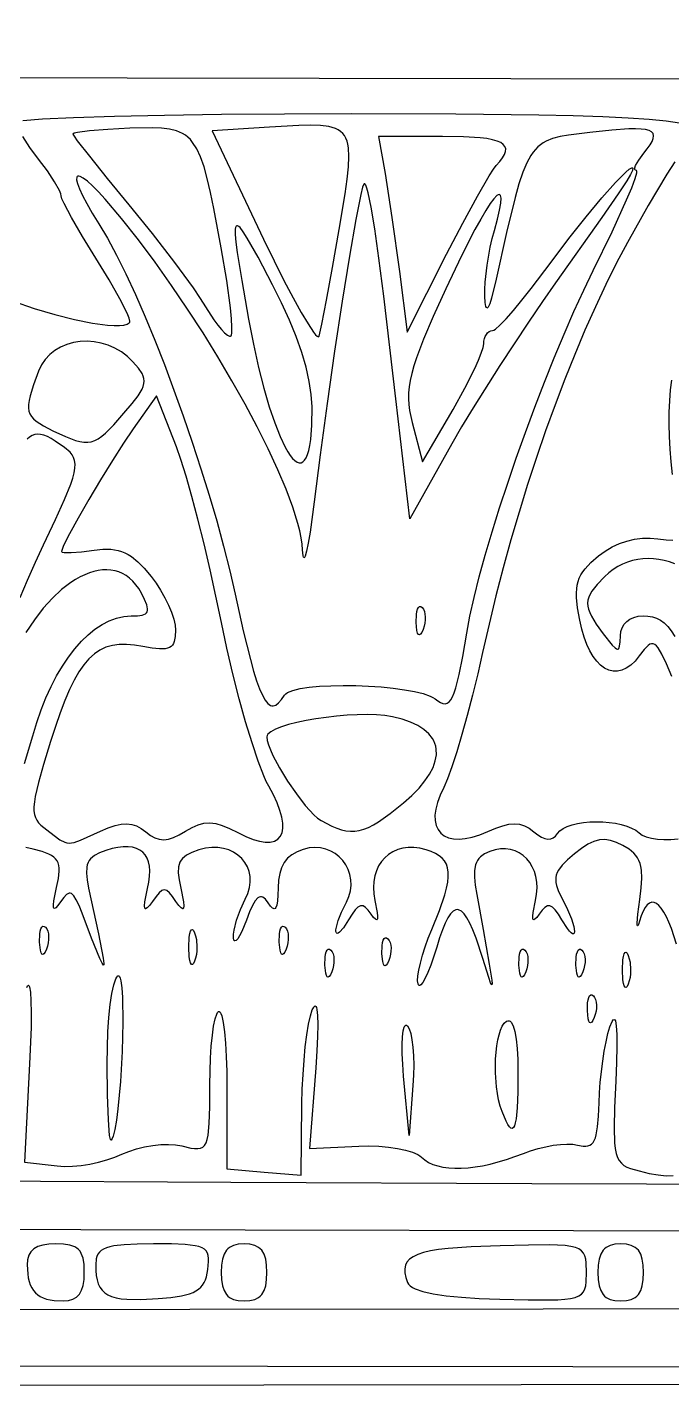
# Model space of a CAD drawing. Header units: millimetres. Extents: x -4.58 to 1.11, y 0.34 to 8.32.
# Drawn here: x -1.845 to -1.217, y 0.34 to 1.662 of the extents above; entities that cross this region are included whole.
import ezdxf

# ---------------------------------------------------------------- set-up
doc = ezdxf.new("R2010")
doc.units = ezdxf.units.MM

msp = doc.modelspace()

# ---------------------------------------------------------------- linework, layer by layer
at = {"flags": 128}
for points in [[(1.111113, 6.271716), (1.113889, 3.813083), (1.114462, 3.082177), (1.114608, 2.416727), (1.114346, 1.82654), (1.113694, 1.321422), (1.11267, 0.911181), (1.111291, 0.605624), (1.110474, 0.495167), (1.109576, 0.414559), (1.108597, 0.365025), (1.108079, 0.352294), (1.107542, 0.347792), (1.091209, 0.347217), (1.045364, 0.346648), (0.872858, 0.345534), (0.605467, 0.344467), (0.258636, 0.343461), (-0.611566, 0.3417), (-1.614191, 0.340378), (-2.625682, 0.339623)], [(1.054553, 1.664999), (1.055257, 1.658025), (1.055472, 1.650958), (1.055556, 1.607472), (-1.747222, 1.612069), (-2.402339, 1.612969)], [(-1.848679, 1.571118), (-1.829591, 1.57268), (-1.79938, 1.574095), (-1.759389, 1.57533), (-1.710957, 1.57635), (-1.655427, 1.57712), (-1.594137, 1.577608), (-1.528431, 1.577778), (-1.427291, 1.577496), (-1.34634, 1.576567), (-1.312959, 1.575821), (-1.284056, 1.574865), (-1.25944, 1.573684), (-1.238922, 1.572262), (-1.222311, 1.570584), (-1.209417, 1.568633)], [(-1.655528, 1.447153), (-1.662718, 1.485508), (-1.665959, 1.501119), (-1.669123, 1.514562), (-1.672329, 1.52599), (-1.675698, 1.535562), (-1.679349, 1.543432), (-1.683401, 1.549757), (-1.685615, 1.552389), (-1.687974, 1.554692), (-1.690492, 1.556688), (-1.693186, 1.558395), (-1.69607, 1.559832), (-1.699159, 1.56102), (-1.70601, 1.562723), (-1.71386, 1.563661), (-1.722829, 1.56399), (-1.744597, 1.563444), (-1.766102, 1.562277), (-1.783715, 1.560833), (-1.795621, 1.559296), (-1.798865, 1.558549), (-1.8, 1.557847), (-1.798886, 1.55585), (-1.795694, 1.551401), (-1.78397, 1.536274), (-1.766619, 1.514726), (-1.745431, 1.489014), (-1.722676, 1.4609), (-1.701061, 1.43283), (-1.683026, 1.408057), (-1.676115, 1.397923), (-1.671014, 1.389833), (-1.662901, 1.377197), (-1.659053, 1.371969), (-1.655483, 1.367622), (-1.652291, 1.364273), (-1.64958, 1.36204), (-1.647454, 1.36104), (-1.646642, 1.361038), (-1.646014, 1.361389), (-1.645565, 1.362332), (-1.645278, 1.364069), (-1.64517, 1.36975), (-1.645651, 1.378081), (-1.646682, 1.388708), (-1.650238, 1.415447), (-1.655528, 1.447153)], [(-1.593972, 1.011861), (-1.592826, 1.013157), (-1.591077, 1.014352), (-1.585922, 1.016444), (-1.578814, 1.018144), (-1.570056, 1.019461), (-1.559954, 1.020403), (-1.548813, 1.020976), (-1.536938, 1.021189), (-1.524634, 1.021049), (-1.512205, 1.020564), (-1.499957, 1.019741), (-1.488195, 1.018589), (-1.477224, 1.017115), (-1.467349, 1.015327), (-1.458874, 1.013232), (-1.452105, 1.010838), (-1.449456, 1.009531), (-1.447347, 1.008153), (-1.444558, 1.006133), (-1.442015, 1.004643), (-1.43969, 1.003743), (-1.437556, 1.00349), (-1.435583, 1.003942), (-1.433745, 1.005159), (-1.432012, 1.007199), (-1.430358, 1.01012), (-1.428753, 1.01398), (-1.42717, 1.018839), (-1.423957, 1.031784), (-1.420493, 1.049422), (-1.416556, 1.072222), (-1.413463, 1.08862), (-1.409361, 1.1069), (-1.404335, 1.126822), (-1.398468, 1.148143), (-1.391846, 1.17062), (-1.384553, 1.194013), (-1.376674, 1.218078), (-1.368293, 1.242575), (-1.359495, 1.267259), (-1.350365, 1.291891), (-1.340986, 1.316227), (-1.331444, 1.340025), (-1.321823, 1.363043), (-1.312208, 1.38504), (-1.302683, 1.405773), (-1.293333, 1.425), (-1.274924, 1.46275), (-1.260884, 1.493663), (-1.255931, 1.50556), (-1.252585, 1.514551), (-1.251019, 1.520238), (-1.250956, 1.521718), (-1.251403, 1.522222), (-1.252496, 1.522567), (-1.252961, 1.523557), (-1.252827, 1.525122), (-1.252125, 1.527193), (-1.249133, 1.532576), (-1.244222, 1.539153), (-1.240785, 1.543473), (-1.23807, 1.547319), (-1.236114, 1.550705), (-1.234956, 1.553645), (-1.234633, 1.556154), (-1.235181, 1.558246), (-1.236639, 1.559936), (-1.239043, 1.561238), (-1.242432, 1.562166), (-1.246841, 1.562735), (-1.252309, 1.56296), (-1.258873, 1.562854), (-1.275437, 1.561709), (-1.296833, 1.559417), (-1.317324, 1.556835), (-1.325677, 1.555346), (-1.332955, 1.55343), (-1.339301, 1.550867), (-1.342168, 1.549273), (-1.344855, 1.547434), (-1.34738, 1.545323), (-1.349759, 1.542912), (-1.352011, 1.540173), (-1.354153, 1.537078), (-1.358178, 1.529712), (-1.361976, 1.520592), (-1.365688, 1.509498), (-1.369454, 1.496208), (-1.377716, 1.462156), (-1.387889, 1.416667), (-1.392432, 1.398116), (-1.394218, 1.392497), (-1.395701, 1.389285), (-1.396334, 1.388575), (-1.396895, 1.388458), (-1.397388, 1.388932), (-1.397815, 1.389995), (-1.398474, 1.393873), (-1.398889, 1.400069), (-1.398901, 1.4064), (-1.398505, 1.413728), (-1.396637, 1.430326), (-1.39359, 1.447769), (-1.391719, 1.456151), (-1.389667, 1.463958), (-1.386695, 1.474899), (-1.384642, 1.483754), (-1.38348, 1.490556), (-1.383181, 1.495339), (-1.383719, 1.498134), (-1.384293, 1.498797), (-1.385065, 1.498976), (-1.386033, 1.498674), (-1.387193, 1.497896), (-1.390075, 1.494929), (-1.393683, 1.490106), (-1.39799, 1.483462), (-1.402968, 1.475029), (-1.40859, 1.464839), (-1.421658, 1.439324), (-1.436972, 1.407181), (-1.449186, 1.380311), (-1.458638, 1.358214), (-1.465548, 1.34002), (-1.468118, 1.332115), (-1.470134, 1.324858), (-1.471623, 1.318141), (-1.472613, 1.311855), (-1.473131, 1.305892), (-1.473205, 1.300141), (-1.472861, 1.294496), (-1.472127, 1.288846), (-1.469597, 1.277097), (-1.459708, 1.238944), (-1.429861, 1.289889), (-1.418264, 1.310693), (-1.408769, 1.329668), (-1.405116, 1.337815), (-1.402355, 1.344719), (-1.400609, 1.350118), (-1.4, 1.35375), (-1.399824, 1.356343), (-1.399321, 1.358762), (-1.398525, 1.360956), (-1.397472, 1.36287), (-1.396198, 1.364451), (-1.394738, 1.365646), (-1.393128, 1.366403), (-1.391403, 1.366667), (-1.390274, 1.367012), (-1.388683, 1.368025), (-1.384234, 1.37192), (-1.378288, 1.378076), (-1.37108, 1.386222), (-1.362845, 1.396084), (-1.353817, 1.407389), (-1.334319, 1.433236), (-1.317152, 1.456129), (-1.300366, 1.477331), (-1.284908, 1.495825), (-1.271726, 1.510597), (-1.261766, 1.520632), (-1.25829, 1.523557), (-1.255976, 1.524916), (-1.255291, 1.524969), (-1.25494, 1.524583), (-1.255303, 1.522432), (-1.257181, 1.518336), (-1.260694, 1.512167), (-1.269076, 1.499513), (-1.284934, 1.476615), (-1.329986, 1.413083), (-1.342857, 1.394821), (-1.356486, 1.374898), (-1.384361, 1.332642), (-1.410299, 1.291454), (-1.421506, 1.272866), (-1.430986, 1.256472), (-1.472083, 1.183333), (-1.485486, 1.3), (-1.497371, 1.40011), (-1.502119, 1.436971), (-1.50617, 1.465693), (-1.509597, 1.486768), (-1.512474, 1.500689), (-1.51373, 1.505121), (-1.514876, 1.50795), (-1.515921, 1.509236), (-1.516409, 1.50932), (-1.516875, 1.509042), (-1.518094, 1.505996), (-1.519829, 1.498993), (-1.524614, 1.47465), (-1.530751, 1.439078), (-1.537764, 1.395339), (-1.545175, 1.346497), (-1.552508, 1.295618), (-1.559284, 1.245764), (-1.565028, 1.2), (-1.568976, 1.170522), (-1.570787, 1.159743), (-1.572427, 1.151861), (-1.57385, 1.147068), (-1.574465, 1.145889), (-1.575008, 1.145555), (-1.575474, 1.146088), (-1.575856, 1.147514), (-1.576347, 1.153139), (-1.576799, 1.158727), (-1.577729, 1.164881), (-1.57912, 1.171574), (-1.580959, 1.178779), (-1.585917, 1.194609), (-1.592481, 1.212152), (-1.600532, 1.231186), (-1.609947, 1.251488), (-1.620607, 1.272839), (-1.632389, 1.295016), (-1.645173, 1.317797), (-1.658838, 1.340963), (-1.673263, 1.36429), (-1.688328, 1.387559), (-1.70391, 1.410546), (-1.719889, 1.433032), (-1.736145, 1.454794), (-1.752556, 1.475611), (-1.768427, 1.494317), (-1.775121, 1.50156), (-1.780952, 1.507404), (-1.785898, 1.511854), (-1.789932, 1.514917), (-1.79303, 1.516598), (-1.79422, 1.516922), (-1.795167, 1.516903), (-1.795867, 1.516541), (-1.796318, 1.515837), (-1.796459, 1.513407), (-1.795565, 1.509617), (-1.79361, 1.504474), (-1.790571, 1.497984), (-1.786422, 1.490152), (-1.781138, 1.480984), (-1.774694, 1.470486), (-1.766316, 1.456358), (-1.75755, 1.440025), (-1.748482, 1.421718), (-1.739198, 1.401671), (-1.729783, 1.380116), (-1.720322, 1.357286), (-1.710902, 1.333412), (-1.701608, 1.308727), (-1.692524, 1.283465), (-1.683738, 1.257856), (-1.675334, 1.232134), (-1.667398, 1.206531), (-1.660015, 1.18128), (-1.653271, 1.156612), (-1.647251, 1.132761), (-1.642042, 1.109958), (-1.63413, 1.074438), (-1.627238, 1.046533), (-1.624099, 1.035285), (-1.621127, 1.025758), (-1.61829, 1.017893), (-1.615559, 1.011628), (-1.612905, 1.006904), (-1.610297, 1.003659), (-1.607707, 1.001833), (-1.606409, 1.001433), (-1.605104, 1.001365), (-1.602459, 1.002194), (-1.599742, 1.00426), (-1.596923, 1.007503), (-1.593972, 1.011861)], [(-1.540778, 1.464792), (-1.535021, 1.499722), (-1.533003, 1.513802), (-1.531694, 1.525826), (-1.531196, 1.535945), (-1.531612, 1.544308), (-1.532194, 1.547879), (-1.533044, 1.551067), (-1.534173, 1.553892), (-1.535594, 1.556372), (-1.53732, 1.558526), (-1.539364, 1.560372), (-1.541739, 1.561931), (-1.544457, 1.56322), (-1.547532, 1.564258), (-1.550975, 1.565065), (-1.55902, 1.566057), (-1.568694, 1.566348), (-1.5801, 1.566087), (-1.608514, 1.564514), (-1.664389, 1.561111), (-1.614292, 1.455556), (-1.604152, 1.434578), (-1.594538, 1.415447), (-1.58567, 1.398549), (-1.577771, 1.384271), (-1.571062, 1.373001), (-1.565764, 1.365126), (-1.563714, 1.362583), (-1.5621, 1.361034), (-1.56095, 1.360527), (-1.560292, 1.361111), (-1.557541, 1.372729), (-1.552946, 1.396149), (-1.547145, 1.42797), (-1.540778, 1.464792)], [(-1.858, 1.395194), (-1.837665, 1.388132), (-1.817546, 1.382137), (-1.798413, 1.377338), (-1.781035, 1.373868), (-1.76618, 1.371856), (-1.759939, 1.371438), (-1.754617, 1.371433), (-1.750311, 1.371858), (-1.747116, 1.372729), (-1.745128, 1.374063), (-1.744617, 1.374908), (-1.744444, 1.375875), (-1.745125, 1.378687), (-1.747075, 1.383384), (-1.754236, 1.397429), (-1.764835, 1.416002), (-1.777778, 1.437097), (-1.79074, 1.45813), (-1.801392, 1.47655), (-1.808633, 1.490369), (-1.81063, 1.494931), (-1.811361, 1.497597), (-1.811855, 1.499762), (-1.813173, 1.502878), (-1.81792, 1.511377), (-1.824881, 1.521919), (-1.833333, 1.533333), (-1.841786, 1.544776), (-1.848747, 1.555399)], [(-1.387764, 1.527222), (-1.384303, 1.531118), (-1.381632, 1.534672), (-1.379776, 1.537898), (-1.378756, 1.540808), (-1.378596, 1.543413), (-1.379318, 1.545727), (-1.380946, 1.547762), (-1.383502, 1.54953), (-1.387009, 1.551043), (-1.391491, 1.552315), (-1.39697, 1.553357), (-1.403469, 1.554181), (-1.419619, 1.555228), (-1.440125, 1.555556), (-1.502472, 1.555556), (-1.496069, 1.519444), (-1.489344, 1.476573), (-1.482181, 1.424222), (-1.474708, 1.365111), (-1.436222, 1.440889), (-1.420492, 1.47114), (-1.406113, 1.497503), (-1.394673, 1.517143), (-1.390553, 1.523555), (-1.387764, 1.527222)], [(-1.214103, 1.530908), (-1.221802, 1.518743), (-1.239947, 1.488284), (-1.260097, 1.452333), (-1.270633, 1.432376), (-1.281051, 1.411437), (-1.291327, 1.389582), (-1.301439, 1.366882), (-1.31136, 1.343403), (-1.321068, 1.319215), (-1.330537, 1.294385), (-1.339745, 1.268983), (-1.348666, 1.243075), (-1.357277, 1.216731), (-1.365553, 1.190018), (-1.37347, 1.163005), (-1.381005, 1.135761), (-1.388132, 1.108353), (-1.394829, 1.08085), (-1.401069, 1.053319), (-1.405794, 1.032535), (-1.410834, 1.011925), (-1.416032, 0.992027), (-1.421234, 0.97338), (-1.426285, 0.956522), (-1.431028, 0.941989), (-1.435309, 0.930321), (-1.438972, 0.922056), (-1.442519, 0.914487), (-1.445097, 0.90743), (-1.446735, 0.900916), (-1.447463, 0.894974), (-1.447311, 0.889633), (-1.446308, 0.884924), (-1.444484, 0.880875), (-1.441868, 0.877517), (-1.438491, 0.87488), (-1.434382, 0.872993), (-1.42957, 0.871885), (-1.424086, 0.871587), (-1.417958, 0.872128), (-1.411217, 0.873538), (-1.403893, 0.875846), (-1.396014, 0.879083), (-1.388258, 0.882381), (-1.381446, 0.88473), (-1.375416, 0.886131), (-1.370005, 0.886582), (-1.365052, 0.886081), (-1.360395, 0.884628), (-1.355871, 0.882222), (-1.351319, 0.878861), (-1.347393, 0.875869), (-1.343783, 0.873676), (-1.340478, 0.872279), (-1.337465, 0.871679), (-1.334734, 0.871875), (-1.332273, 0.872867), (-1.330069, 0.874654), (-1.328111, 0.877236), (-1.325867, 0.879856), (-1.322667, 0.882134), (-1.318638, 0.884067), (-1.313908, 0.885656), (-1.308604, 0.886901), (-1.302853, 0.887799), (-1.296782, 0.888352), (-1.290519, 0.888557), (-1.284191, 0.888415), (-1.277924, 0.887925), (-1.271847, 0.887086), (-1.266086, 0.885898), (-1.260768, 0.88436), (-1.256022, 0.882471), (-1.251973, 0.880231), (-1.24875, 0.877639), (-1.2458, 0.875514), (-1.241717, 0.873799), (-1.236686, 0.872511), (-1.230891, 0.87167), (-1.224515, 0.871294), (-1.217744, 0.871401), (-1.210761, 0.872009)], [(-1.567208, 1.292319), (-1.567937, 1.304265), (-1.569852, 1.317119), (-1.572943, 1.330841), (-1.577194, 1.345392), (-1.582595, 1.360734), (-1.58913, 1.376827), (-1.596788, 1.393633), (-1.605556, 1.411111), (-1.619756, 1.437949), (-1.630255, 1.456612), (-1.634193, 1.46277), (-1.637295, 1.466757), (-1.638542, 1.467922), (-1.639591, 1.468529), (-1.640447, 1.468571), (-1.641113, 1.468043), (-1.641592, 1.466941), (-1.641889, 1.465258), (-1.64195, 1.46013), (-1.641326, 1.452617), (-1.640046, 1.442676), (-1.63564, 1.415339), (-1.628972, 1.377778), (-1.624223, 1.353257), (-1.619227, 1.330787), (-1.614061, 1.310477), (-1.608804, 1.292435), (-1.603535, 1.276769), (-1.598332, 1.263589), (-1.593274, 1.253001), (-1.590824, 1.248714), (-1.588439, 1.245116), (-1.58613, 1.242221), (-1.583906, 1.240042), (-1.581777, 1.238592), (-1.579753, 1.237886), (-1.577843, 1.237936), (-1.576058, 1.238757), (-1.574407, 1.240362), (-1.5729, 1.242764), (-1.571547, 1.245977), (-1.570358, 1.250015), (-1.569342, 1.254892), (-1.568509, 1.260619), (-1.567433, 1.274685), (-1.567208, 1.292319)], [(-1.750347, 1.286111), (-1.742365, 1.295571), (-1.736504, 1.303234), (-1.732684, 1.30954), (-1.731515, 1.312322), (-1.730828, 1.314929), (-1.730612, 1.317417), (-1.730858, 1.31984), (-1.731556, 1.322255), (-1.732697, 1.324715), (-1.736265, 1.329992), (-1.741486, 1.336111), (-1.746891, 1.3414), (-1.752772, 1.345865), (-1.759037, 1.349517), (-1.765595, 1.352364), (-1.772354, 1.354415), (-1.779221, 1.35568), (-1.786105, 1.356167), (-1.792913, 1.355885), (-1.799554, 1.354844), (-1.805934, 1.353053), (-1.811963, 1.35052), (-1.817549, 1.347256), (-1.822598, 1.343268), (-1.82702, 1.338566), (-1.830721, 1.333159), (-1.833611, 1.327056), (-1.838511, 1.313676), (-1.841761, 1.303094), (-1.842727, 1.298689), (-1.843233, 1.294787), (-1.843262, 1.291324), (-1.842799, 1.288234), (-1.841827, 1.285452), (-1.840331, 1.282913), (-1.838294, 1.28055), (-1.835701, 1.2783), (-1.828782, 1.273873), (-1.819444, 1.269111), (-1.807225, 1.263427), (-1.797386, 1.25964), (-1.793147, 1.258511), (-1.789249, 1.257919), (-1.785607, 1.257885), (-1.782135, 1.258429), (-1.77875, 1.259573), (-1.775367, 1.261336), (-1.7719, 1.263741), (-1.768265, 1.266808), (-1.760151, 1.275011), (-1.750347, 1.286111)], [(-1.216378, 1.226641), (-1.217663, 1.238767), (-1.218609, 1.251066), (-1.21921, 1.263356), (-1.21946, 1.275454), (-1.219352, 1.287178), (-1.218879, 1.298344), (-1.218037, 1.30877), (-1.216817, 1.318273)], [(-1.773069, 0.879403), (-1.765562, 0.882581), (-1.758919, 0.884832), (-1.752995, 0.886155), (-1.747641, 0.886547), (-1.742709, 0.886006), (-1.738052, 0.88453), (-1.733522, 0.882116), (-1.728972, 0.878764), (-1.724418, 0.875339), (-1.720101, 0.87291), (-1.715864, 0.871479), (-1.711552, 0.871049), (-1.70701, 0.871621), (-1.702082, 0.873197), (-1.696612, 0.875782), (-1.690444, 0.879375), (-1.683981, 0.883094), (-1.678062, 0.885715), (-1.672426, 0.887232), (-1.666812, 0.887637), (-1.660959, 0.886925), (-1.654605, 0.885088), (-1.647488, 0.88212), (-1.639347, 0.878014), (-1.63162, 0.87421), (-1.624591, 0.871415), (-1.618277, 0.869603), (-1.612697, 0.868748), (-1.607867, 0.868822), (-1.603806, 0.869799), (-1.600532, 0.871652), (-1.598061, 0.874354), (-1.596411, 0.87788), (-1.595601, 0.882201), (-1.595647, 0.887293), (-1.596568, 0.893127), (-1.598381, 0.899678), (-1.601103, 0.906918), (-1.604753, 0.914821), (-1.609347, 0.923361), (-1.611678, 0.927837), (-1.614193, 0.933425), (-1.619676, 0.947608), (-1.625608, 0.965257), (-1.6318, 0.985719), (-1.638063, 1.008341), (-1.644209, 1.03247), (-1.650047, 1.057454), (-1.655389, 1.082639), (-1.660685, 1.108062), (-1.666392, 1.133728), (-1.672329, 1.158936), (-1.678318, 1.182984), (-1.684178, 1.205173), (-1.689731, 1.224801), (-1.694796, 1.241167), (-1.699194, 1.253569), (-1.718597, 1.302958), (-1.741333, 1.270917), (-1.750668, 1.257133), (-1.761547, 1.240085), (-1.77311, 1.221244), (-1.784498, 1.202078), (-1.794852, 1.184059), (-1.803312, 1.168657), (-1.809018, 1.157342), (-1.81057, 1.153676), (-1.811111, 1.151583), (-1.810464, 1.151019), (-1.808608, 1.150675), (-1.801792, 1.150628), (-1.791705, 1.1514), (-1.779389, 1.152944), (-1.770722, 1.153835), (-1.76296, 1.153745), (-1.759354, 1.153303), (-1.755896, 1.15258), (-1.752562, 1.151565), (-1.749325, 1.150245), (-1.746159, 1.148609), (-1.743039, 1.146645), (-1.736832, 1.141685), (-1.730499, 1.13527), (-1.723833, 1.127306), (-1.719045, 1.120767), (-1.714578, 1.113793), (-1.710531, 1.106601), (-1.707, 1.099405), (-1.704084, 1.09242), (-1.70188, 1.085862), (-1.700486, 1.079947), (-1.7, 1.074889), (-1.700281, 1.068703), (-1.701247, 1.063907), (-1.702047, 1.062001), (-1.703088, 1.060409), (-1.704394, 1.059118), (-1.70599, 1.058116), (-1.707897, 1.057394), (-1.71014, 1.056938), (-1.715727, 1.056781), (-1.722937, 1.057555), (-1.731958, 1.059167), (-1.740184, 1.060531), (-1.747831, 1.06118), (-1.754949, 1.061061), (-1.761587, 1.060126), (-1.767794, 1.058322), (-1.77362, 1.055599), (-1.779113, 1.051906), (-1.784323, 1.047193), (-1.789299, 1.041408), (-1.79409, 1.034502), (-1.798745, 1.026424), (-1.803314, 1.017122), (-1.807845, 1.006546), (-1.812389, 0.994645), (-1.816993, 0.981369), (-1.821708, 0.966667), (-1.828576, 0.944181), (-1.833547, 0.926647), (-1.836655, 0.913265), (-1.837522, 0.907879), (-1.837936, 0.903231), (-1.837902, 0.899219), (-1.837424, 0.895745), (-1.836507, 0.892707), (-1.835156, 0.890005), (-1.833373, 0.887539), (-1.831165, 0.885209), (-1.825486, 0.880556), (-1.818176, 0.875056), (-1.812603, 0.87112), (-1.808006, 0.86873), (-1.805837, 0.868109), (-1.803627, 0.86787), (-1.801281, 0.868009), (-1.798703, 0.868524), (-1.792476, 0.870675), (-1.773069, 0.879403)], [(-1.851199, 1.106777), (-1.844075, 1.12382), (-1.836466, 1.141068), (-1.828556, 1.158042), (-1.816843, 1.182747), (-1.808098, 1.202147), (-1.802145, 1.217056), (-1.800161, 1.223081), (-1.798809, 1.22829), (-1.798068, 1.232783), (-1.797915, 1.236664), (-1.798328, 1.240033), (-1.799286, 1.242993), (-1.800767, 1.245645), (-1.802748, 1.248092), (-1.808125, 1.252778), (-1.817128, 1.259113), (-1.821123, 1.261495), (-1.824817, 1.263344), (-1.828238, 1.264655), (-1.831415, 1.265421), (-1.834373, 1.265634), (-1.837142, 1.26529), (-1.83975, 1.264381), (-1.842223, 1.262901), (-1.84459, 1.260843)], [(-1.216875, 1.029972), (-1.22216, 1.042345), (-1.226488, 1.051534), (-1.230149, 1.057721), (-1.231821, 1.059745), (-1.233434, 1.061089), (-1.235026, 1.061773), (-1.236631, 1.061821), (-1.238288, 1.061255), (-1.240031, 1.060099), (-1.243923, 1.056107), (-1.248597, 1.050028), (-1.252728, 1.044993), (-1.256953, 1.041014), (-1.261237, 1.038072), (-1.265546, 1.036145), (-1.269844, 1.035213), (-1.274097, 1.035255), (-1.27827, 1.03625), (-1.28233, 1.038177), (-1.286241, 1.041016), (-1.289968, 1.044746), (-1.293477, 1.049347), (-1.296734, 1.054797), (-1.299703, 1.061076), (-1.302351, 1.068164), (-1.304642, 1.076039), (-1.306542, 1.084681), (-1.308568, 1.096766), (-1.3096, 1.106815), (-1.309704, 1.111204), (-1.309515, 1.115238), (-1.309016, 1.118968), (-1.308193, 1.122444), (-1.30703, 1.125719), (-1.305513, 1.128843), (-1.303627, 1.131868), (-1.301356, 1.134845), (-1.2956, 1.140858), (-1.288125, 1.147292), (-1.281691, 1.151992), (-1.27491, 1.155979), (-1.267846, 1.159232), (-1.260562, 1.161734), (-1.253123, 1.163468), (-1.24559, 1.164415), (-1.238028, 1.164556), (-1.2305, 1.163875), (-1.222406, 1.162865), (-1.215875, 1.162473)], [(-1.213951, 1.139626), (-1.21913, 1.141411), (-1.224334, 1.142819), (-1.229547, 1.143841), (-1.234752, 1.144468), (-1.239931, 1.144691), (-1.245066, 1.1445), (-1.250142, 1.143886), (-1.25514, 1.142841), (-1.260044, 1.141355), (-1.264836, 1.139418), (-1.269499, 1.137022), (-1.274015, 1.134157), (-1.278369, 1.130815), (-1.282542, 1.126986), (-1.289627, 1.119527), (-1.294712, 1.11305), (-1.296507, 1.11005), (-1.297804, 1.10714), (-1.298606, 1.104268), (-1.298913, 1.101382), (-1.298726, 1.09843), (-1.298047, 1.095361), (-1.296875, 1.092122), (-1.295214, 1.088662), (-1.290422, 1.08087), (-1.283681, 1.071569), (-1.274899, 1.060525), (-1.272009, 1.057676), (-1.270879, 1.056912), (-1.269936, 1.056585), (-1.269161, 1.056693), (-1.268539, 1.057235), (-1.267679, 1.059607), (-1.267217, 1.063682), (-1.267014, 1.069444), (-1.266544, 1.073665), (-1.265324, 1.077457), (-1.263398, 1.080779), (-1.260814, 1.083589), (-1.257619, 1.085846), (-1.25386, 1.087509), (-1.249582, 1.088537), (-1.244833, 1.088889), (-1.240109, 1.088679), (-1.235736, 1.08799), (-1.231665, 1.086732), (-1.227847, 1.084815), (-1.224233, 1.08215), (-1.220773, 1.078646), (-1.217418, 1.074215), (-1.21412, 1.068766)], [(-1.847181, 0.945241), (-1.839056, 0.972222), (-1.835165, 0.985128), (-1.830872, 0.997437), (-1.826203, 1.009117), (-1.821184, 1.020135), (-1.815843, 1.030459), (-1.810205, 1.040057), (-1.804299, 1.048895), (-1.798149, 1.056941), (-1.791784, 1.064163), (-1.78523, 1.070527), (-1.778513, 1.076002), (-1.771661, 1.080554), (-1.7647, 1.084152), (-1.757657, 1.086762), (-1.750558, 1.088352), (-1.743431, 1.088889), (-1.737262, 1.089075), (-1.73262, 1.089724), (-1.729443, 1.090976), (-1.728385, 1.091871), (-1.727668, 1.092969), (-1.727287, 1.094286), (-1.727233, 1.09584), (-1.728073, 1.099729), (-1.730128, 1.104773), (-1.733333, 1.111111), (-1.735891, 1.115446), (-1.738658, 1.119305), (-1.741623, 1.122696), (-1.744773, 1.125623), (-1.748098, 1.128094), (-1.751586, 1.130114), (-1.755224, 1.131689), (-1.759002, 1.132826), (-1.762907, 1.13353), (-1.766928, 1.133808), (-1.771053, 1.133665), (-1.775271, 1.133109), (-1.77957, 1.132144), (-1.783938, 1.130777), (-1.788364, 1.129014), (-1.792835, 1.126861), (-1.797341, 1.124325), (-1.801869, 1.12141), (-1.810947, 1.114473), (-1.819974, 1.106098), (-1.828859, 1.096334), (-1.837507, 1.085229), (-1.845825, 1.072833)], [(-1.465792, 1.082403), (-1.465603, 1.09014), (-1.46513, 1.093136), (-1.464438, 1.09547), (-1.46355, 1.097083), (-1.462491, 1.097913), (-1.461286, 1.0979), (-1.459958, 1.096986), (-1.458728, 1.095339), (-1.45781, 1.093228), (-1.457208, 1.090739), (-1.456925, 1.08796), (-1.456967, 1.084979), (-1.457335, 1.081883), (-1.458035, 1.078759), (-1.459069, 1.075694), (-1.460357, 1.072904), (-1.461544, 1.071178), (-1.462616, 1.070504), (-1.463561, 1.070866), (-1.464364, 1.072252), (-1.465013, 1.074646), (-1.465792, 1.082403)], [(-1.478056, 0.907028), (-1.469952, 0.914277), (-1.463034, 0.921372), (-1.457298, 0.928288), (-1.452742, 0.935001), (-1.449363, 0.941485), (-1.447156, 0.947716), (-1.446119, 0.95367), (-1.446248, 0.959321), (-1.446749, 0.962026), (-1.447541, 0.964645), (-1.448622, 0.967176), (-1.449994, 0.969617), (-1.453603, 0.974211), (-1.458366, 0.978405), (-1.464279, 0.982172), (-1.47134, 0.985487), (-1.479544, 0.988327), (-1.488889, 0.990667), (-1.49616, 0.991832), (-1.504417, 0.992531), (-1.513459, 0.992796), (-1.523086, 0.992658), (-1.533096, 0.99215), (-1.54329, 0.991303), (-1.563422, 0.988722), (-1.572959, 0.987051), (-1.581876, 0.98517), (-1.589973, 0.983109), (-1.597047, 0.980901), (-1.602899, 0.978578), (-1.607327, 0.976171), (-1.610132, 0.973714), (-1.610862, 0.972475), (-1.611111, 0.971236), (-1.610704, 0.967754), (-1.609537, 0.963478), (-1.607689, 0.958532), (-1.605242, 0.953041), (-1.598869, 0.94092), (-1.591061, 0.928106), (-1.582461, 0.915592), (-1.573711, 0.904371), (-1.569481, 0.899555), (-1.565454, 0.895435), (-1.561712, 0.892135), (-1.558333, 0.889778), (-1.547911, 0.884251), (-1.543139, 0.882226), (-1.538579, 0.880709), (-1.534169, 0.879716), (-1.529847, 0.879258), (-1.525553, 0.879349), (-1.521226, 0.880002), (-1.516804, 0.88123), (-1.512225, 0.883046), (-1.50743, 0.885463), (-1.502357, 0.888495), (-1.49113, 0.896454), (-1.478056, 0.907028)], [(-1.212403, 0.769444), (-1.217294, 0.784538), (-1.219758, 0.790802), (-1.222221, 0.796204), (-1.224675, 0.800737), (-1.227109, 0.804397), (-1.229516, 0.807177), (-1.231885, 0.809071), (-1.234208, 0.810075), (-1.236475, 0.810181), (-1.238677, 0.809385), (-1.240805, 0.807681), (-1.242849, 0.805063), (-1.244801, 0.801525), (-1.246651, 0.797061), (-1.248389, 0.791667), (-1.249387, 0.788592), (-1.25009, 0.787329), (-1.250331, 0.78735), (-1.250499, 0.787792), (-1.250613, 0.789892), (-1.249961, 0.798659), (-1.248139, 0.812931), (-1.246759, 0.824247), (-1.246197, 0.833684), (-1.246533, 0.841505), (-1.247064, 0.84489), (-1.247851, 0.84797), (-1.248903, 0.850778), (-1.250232, 0.853345), (-1.251848, 0.855704), (-1.25376, 0.85789), (-1.258516, 0.861868), (-1.264583, 0.865542), (-1.270801, 0.868507), (-1.27654, 0.870401), (-1.28199, 0.871191), (-1.28734, 0.870844), (-1.292782, 0.869326), (-1.298505, 0.866604), (-1.3047, 0.862646), (-1.311556, 0.857417), (-1.318468, 0.851534), (-1.323692, 0.846303), (-1.327302, 0.841461), (-1.328524, 0.839104), (-1.32937, 0.836745), (-1.329849, 0.834352), (-1.32997, 0.831891), (-1.329742, 0.829331), (-1.329175, 0.826637), (-1.327059, 0.82072), (-1.323694, 0.813875), (-1.318432, 0.803225), (-1.314685, 0.794059), (-1.312451, 0.786782), (-1.311726, 0.781802), (-1.311928, 0.780301), (-1.312507, 0.779527), (-1.313462, 0.779531), (-1.314792, 0.780363), (-1.316498, 0.782076), (-1.318578, 0.784719), (-1.323861, 0.793), (-1.327289, 0.798587), (-1.330304, 0.80272), (-1.33302, 0.805427), (-1.33555, 0.806736), (-1.336781, 0.806875), (-1.338008, 0.806676), (-1.340508, 0.805273), (-1.343161, 0.802557), (-1.346083, 0.798556), (-1.348376, 0.795398), (-1.350139, 0.793616), (-1.351373, 0.793211), (-1.351791, 0.793526), (-1.352078, 0.794186), (-1.352256, 0.796543), (-1.351906, 0.800284), (-1.349625, 0.811931), (-1.348527, 0.818139), (-1.348123, 0.824106), (-1.348377, 0.829791), (-1.34925, 0.835155), (-1.350703, 0.840156), (-1.352701, 0.844754), (-1.355203, 0.848908), (-1.358174, 0.852578), (-1.361574, 0.855724), (-1.365365, 0.858304), (-1.369511, 0.860279), (-1.373973, 0.861608), (-1.378713, 0.862251), (-1.383693, 0.862166), (-1.388875, 0.861313), (-1.394222, 0.859653), (-1.39922, 0.857309), (-1.40315, 0.854438), (-1.404728, 0.852759), (-1.406056, 0.850891), (-1.40714, 0.848818), (-1.407984, 0.846519), (-1.40898, 0.841172), (-1.409087, 0.834702), (-1.408352, 0.826958), (-1.406819, 0.817792), (-1.400481, 0.783661), (-1.394611, 0.75), (-1.392214, 0.734347), (-1.391911, 0.730692), (-1.392001, 0.729923), (-1.392259, 0.729866), (-1.393297, 0.731904), (-1.395066, 0.736842), (-1.400958, 0.755556), (-1.40751, 0.775351), (-1.410574, 0.783247), (-1.413519, 0.789813), (-1.416362, 0.795054), (-1.419121, 0.798974), (-1.421812, 0.801576), (-1.424453, 0.802866), (-1.42576, 0.80302), (-1.427061, 0.802847), (-1.429653, 0.801524), (-1.432247, 0.7989), (-1.434859, 0.794979), (-1.437506, 0.789767), (-1.440206, 0.783266), (-1.442976, 0.775481), (-1.445833, 0.766417), (-1.451653, 0.748925), (-1.454426, 0.741952), (-1.457007, 0.736356), (-1.459323, 0.732284), (-1.461298, 0.729883), (-1.462135, 0.729355), (-1.462859, 0.7293), (-1.463461, 0.729736), (-1.463931, 0.730681), (-1.46436, 0.733872), (-1.464081, 0.738477), (-1.463149, 0.74428), (-1.461616, 0.751062), (-1.459539, 0.758608), (-1.456972, 0.7667), (-1.453968, 0.775121), (-1.450583, 0.783653), (-1.443157, 0.802292), (-1.437992, 0.817573), (-1.436265, 0.824079), (-1.435115, 0.829897), (-1.434545, 0.835077), (-1.434557, 0.839668), (-1.435157, 0.843722), (-1.436346, 0.847289), (-1.43813, 0.850419), (-1.440511, 0.853163), (-1.443493, 0.85557), (-1.44708, 0.857691), (-1.451276, 0.859577), (-1.456083, 0.861278), (-1.462133, 0.862821), (-1.467966, 0.863574), (-1.473545, 0.863574), (-1.478833, 0.862858), (-1.483791, 0.861464), (-1.488384, 0.859427), (-1.492572, 0.856787), (-1.496319, 0.853578), (-1.499588, 0.849839), (-1.502341, 0.845607), (-1.504541, 0.840919), (-1.50615, 0.835811), (-1.507131, 0.830321), (-1.507446, 0.824487), (-1.507058, 0.818344), (-1.505931, 0.811931), (-1.50365, 0.800284), (-1.5033, 0.796543), (-1.503477, 0.794186), (-1.503764, 0.793526), (-1.504183, 0.793211), (-1.505417, 0.793616), (-1.50718, 0.795398), (-1.509472, 0.798556), (-1.512394, 0.802557), (-1.515046, 0.805273), (-1.517544, 0.806676), (-1.51877, 0.806875), (-1.52, 0.806736), (-1.522529, 0.805427), (-1.525246, 0.80272), (-1.528263, 0.798587), (-1.531694, 0.793), (-1.536674, 0.785234), (-1.540387, 0.780989), (-1.541756, 0.78008), (-1.542792, 0.779923), (-1.543492, 0.780476), (-1.543849, 0.781694), (-1.543859, 0.783537), (-1.543516, 0.78596), (-1.541751, 0.792379), (-1.538514, 0.800608), (-1.533764, 0.810306), (-1.531312, 0.815813), (-1.529789, 0.821322), (-1.529142, 0.826767), (-1.529316, 0.832082), (-1.530258, 0.8372), (-1.531913, 0.842058), (-1.534228, 0.846587), (-1.537149, 0.850722), (-1.540622, 0.854398), (-1.544592, 0.857548), (-1.549007, 0.860107), (-1.553811, 0.862009), (-1.558951, 0.863187), (-1.564373, 0.863576), (-1.570023, 0.86311), (-1.575847, 0.861722), (-1.581717, 0.859428), (-1.586727, 0.856529), (-1.590904, 0.852987), (-1.594273, 0.848762), (-1.596858, 0.843815), (-1.598685, 0.838107), (-1.59978, 0.831598), (-1.600167, 0.82425), (-1.600344, 0.817136), (-1.600792, 0.811572), (-1.601524, 0.807537), (-1.602554, 0.80501), (-1.603185, 0.804307), (-1.603896, 0.803972), (-1.604688, 0.804005), (-1.605563, 0.804402), (-1.60757, 0.806279), (-1.609931, 0.809583), (-1.612554, 0.813108), (-1.61506, 0.815128), (-1.616289, 0.815558), (-1.617511, 0.815594), (-1.618735, 0.81523), (-1.619969, 0.814458), (-1.622495, 0.811672), (-1.625153, 0.807185), (-1.628004, 0.80095), (-1.631111, 0.792917), (-1.635673, 0.781716), (-1.63772, 0.777665), (-1.639543, 0.774741), (-1.641091, 0.773014), (-1.642312, 0.772555), (-1.642784, 0.772823), (-1.643155, 0.773434), (-1.643569, 0.775722), (-1.643498, 0.779124), (-1.642949, 0.783197), (-1.640608, 0.792743), (-1.636917, 0.803132), (-1.63225, 0.813139), (-1.629669, 0.818854), (-1.62805, 0.824462), (-1.62734, 0.82991), (-1.627488, 0.835142), (-1.628443, 0.840103), (-1.630153, 0.844739), (-1.632567, 0.848996), (-1.635634, 0.852818), (-1.639301, 0.856151), (-1.643519, 0.85894), (-1.648234, 0.861131), (-1.653396, 0.862668), (-1.658954, 0.863498), (-1.664856, 0.863566), (-1.671051, 0.862816), (-1.677486, 0.861194), (-1.684126, 0.858778), (-1.689321, 0.856091), (-1.691404, 0.854589), (-1.693159, 0.85295), (-1.694597, 0.851151), (-1.695727, 0.849168), (-1.696562, 0.84698), (-1.697113, 0.844562), (-1.697402, 0.838946), (-1.696683, 0.832135), (-1.695042, 0.823944), (-1.692368, 0.810758), (-1.691953, 0.80676), (-1.692172, 0.804439), (-1.692523, 0.803895), (-1.693038, 0.803754), (-1.694567, 0.804665), (-1.696772, 0.807131), (-1.699667, 0.811111), (-1.703152, 0.815969), (-1.706102, 0.819439), (-1.708696, 0.821521), (-1.709915, 0.822042), (-1.711111, 0.822215), (-1.712308, 0.822042), (-1.713526, 0.821521), (-1.71612, 0.819439), (-1.71907, 0.815969), (-1.722556, 0.811111), (-1.725455, 0.80712), (-1.727663, 0.804641), (-1.729195, 0.803715), (-1.729711, 0.803847), (-1.730064, 0.804382), (-1.730286, 0.806682), (-1.729874, 0.810654), (-1.727208, 0.823778), (-1.726004, 0.829903), (-1.725329, 0.835547), (-1.725178, 0.840702), (-1.725544, 0.845365), (-1.72642, 0.849527), (-1.727801, 0.853185), (-1.729679, 0.856332), (-1.732049, 0.858962), (-1.734903, 0.861069), (-1.738237, 0.862649), (-1.742042, 0.863694), (-1.746314, 0.8642), (-1.751045, 0.86416), (-1.756229, 0.863568), (-1.76186, 0.86242), (-1.767931, 0.860708), (-1.774155, 0.858402), (-1.779055, 0.855762), (-1.781031, 0.854266), (-1.782704, 0.852626), (-1.784082, 0.850822), (-1.785175, 0.848833), (-1.785993, 0.846641), (-1.786543, 0.844223), (-1.786882, 0.838634), (-1.786264, 0.831905), (-1.784764, 0.823875), (-1.775157, 0.779442), (-1.770526, 0.755809), (-1.769881, 0.75059), (-1.769942, 0.74942), (-1.770246, 0.749129), (-1.771543, 0.750944), (-1.773694, 0.755556), (-1.781816, 0.77537), (-1.791125, 0.799611), (-1.794047, 0.80708), (-1.79666, 0.812693), (-1.799073, 0.81651), (-1.800241, 0.817764), (-1.801401, 0.81859), (-1.802567, 0.818998), (-1.803754, 0.818993), (-1.804975, 0.818585), (-1.806244, 0.817779), (-1.808983, 0.815007), (-1.812083, 0.810736), (-1.814678, 0.807095), (-1.816655, 0.804938), (-1.81802, 0.804289), (-1.818476, 0.804537), (-1.818781, 0.805172), (-1.818944, 0.807612), (-1.818517, 0.811633), (-1.815917, 0.824514), (-1.814122, 0.833296), (-1.81334, 0.840397), (-1.813378, 0.843397), (-1.813727, 0.846072), (-1.814407, 0.848455), (-1.815437, 0.850578), (-1.816838, 0.852473), (-1.818627, 0.854171), (-1.820826, 0.855704), (-1.823452, 0.857106), (-1.830066, 0.859639), (-1.838625, 0.862028), (-1.845937, 0.863641)], [(-1.832458, 0.771292), (-1.83227, 0.779029), (-1.831797, 0.782025), (-1.831104, 0.784359), (-1.830216, 0.785971), (-1.829158, 0.786801), (-1.827952, 0.786789), (-1.826625, 0.785875), (-1.825395, 0.784228), (-1.824476, 0.782117), (-1.823874, 0.779628), (-1.823592, 0.776849), (-1.823633, 0.773868), (-1.824002, 0.770771), (-1.824702, 0.767648), (-1.825736, 0.764583), (-1.827024, 0.761793), (-1.82821, 0.760067), (-1.829283, 0.759393), (-1.830227, 0.759755), (-1.831031, 0.761141), (-1.831679, 0.763535), (-1.832458, 0.771292)], [(-1.687139, 0.766667), (-1.686696, 0.776356), (-1.686176, 0.779789), (-1.68549, 0.782205), (-1.684658, 0.783546), (-1.683705, 0.783757), (-1.682654, 0.782779), (-1.681528, 0.780556), (-1.680516, 0.777482), (-1.679793, 0.774067), (-1.679215, 0.766667), (-1.67936, 0.76291), (-1.679793, 0.759266), (-1.680516, 0.755851), (-1.681528, 0.752778), (-1.682654, 0.750555), (-1.683705, 0.749577), (-1.684658, 0.749787), (-1.68549, 0.751128), (-1.686176, 0.753544), (-1.686696, 0.756977), (-1.687139, 0.766667)], [(-1.599125, 0.771292), (-1.598936, 0.779029), (-1.598463, 0.782025), (-1.597771, 0.784359), (-1.596883, 0.785971), (-1.595824, 0.786801), (-1.594619, 0.786789), (-1.593292, 0.785875), (-1.592061, 0.784228), (-1.591143, 0.782117), (-1.590541, 0.779628), (-1.590259, 0.776849), (-1.5903, 0.773868), (-1.590669, 0.770771), (-1.591368, 0.767648), (-1.592403, 0.764583), (-1.59369, 0.761793), (-1.594877, 0.760067), (-1.595949, 0.759393), (-1.596894, 0.759755), (-1.597698, 0.761141), (-1.598346, 0.763535), (-1.599125, 0.771292)], [(-1.499125, 0.760181), (-1.498936, 0.767918), (-1.498463, 0.770914), (-1.497771, 0.773248), (-1.496883, 0.77486), (-1.495824, 0.77569), (-1.494619, 0.775678), (-1.493292, 0.774764), (-1.492061, 0.773117), (-1.491143, 0.771005), (-1.490541, 0.768517), (-1.490259, 0.765738), (-1.4903, 0.762757), (-1.490669, 0.75966), (-1.491368, 0.756536), (-1.492403, 0.753472), (-1.49369, 0.750681), (-1.494877, 0.748956), (-1.495949, 0.748282), (-1.496894, 0.748644), (-1.497698, 0.750029), (-1.498346, 0.752423), (-1.499125, 0.760181)], [(-1.554681, 0.749069), (-1.554492, 0.756807), (-1.554019, 0.759803), (-1.553326, 0.762137), (-1.552439, 0.763749), (-1.55138, 0.764579), (-1.550175, 0.764567), (-1.548847, 0.763653), (-1.547617, 0.762006), (-1.546699, 0.759894), (-1.546096, 0.757405), (-1.545814, 0.754627), (-1.545856, 0.751646), (-1.546224, 0.748549), (-1.546924, 0.745425), (-1.547958, 0.742361), (-1.549246, 0.73957), (-1.550433, 0.737845), (-1.551505, 0.73717), (-1.55245, 0.737533), (-1.553253, 0.738918), (-1.553902, 0.741312), (-1.554681, 0.749069)], [(-1.365792, 0.749069), (-1.365603, 0.756807), (-1.36513, 0.759803), (-1.364438, 0.762137), (-1.36355, 0.763749), (-1.362491, 0.764579), (-1.361286, 0.764567), (-1.359958, 0.763653), (-1.358728, 0.762006), (-1.35781, 0.759894), (-1.357208, 0.757405), (-1.356925, 0.754627), (-1.356967, 0.751646), (-1.357335, 0.748549), (-1.358035, 0.745425), (-1.359069, 0.742361), (-1.360357, 0.73957), (-1.361544, 0.737845), (-1.362616, 0.73717), (-1.363561, 0.737533), (-1.364364, 0.738918), (-1.365013, 0.741312), (-1.365792, 0.749069)], [(-1.310236, 0.749069), (-1.310047, 0.756807), (-1.309574, 0.759803), (-1.308882, 0.762137), (-1.307994, 0.763749), (-1.306935, 0.764579), (-1.30573, 0.764567), (-1.304403, 0.763653), (-1.303172, 0.762006), (-1.302254, 0.759894), (-1.301652, 0.757405), (-1.30137, 0.754627), (-1.301411, 0.751646), (-1.30178, 0.748549), (-1.302479, 0.745425), (-1.303514, 0.742361), (-1.304801, 0.73957), (-1.305988, 0.737845), (-1.307061, 0.73717), (-1.308005, 0.737533), (-1.308809, 0.738918), (-1.309457, 0.741312), (-1.310236, 0.749069)], [(-1.264917, 0.744444), (-1.264474, 0.754134), (-1.263954, 0.757567), (-1.263267, 0.759983), (-1.262436, 0.761324), (-1.261483, 0.761534), (-1.260432, 0.760556), (-1.259306, 0.758333), (-1.258294, 0.75526), (-1.257571, 0.751845), (-1.256993, 0.744444), (-1.257138, 0.740687), (-1.257571, 0.737044), (-1.258294, 0.733629), (-1.259306, 0.730556), (-1.260432, 0.728333), (-1.261483, 0.727355), (-1.262436, 0.727565), (-1.263267, 0.728906), (-1.263954, 0.731322), (-1.264474, 0.734755), (-1.264917, 0.744444)], [(-1.844819, 0.727139), (-1.844058, 0.728842), (-1.843369, 0.729522), (-1.842754, 0.729219), (-1.842215, 0.727969), (-1.841366, 0.722783), (-1.840835, 0.714269), (-1.840633, 0.702731), (-1.840771, 0.688473), (-1.842111, 0.653014), (-1.847139, 0.557292), (-1.815236, 0.553639), (-1.808195, 0.553213), (-1.800398, 0.553406), (-1.792106, 0.55417), (-1.783576, 0.55546), (-1.775067, 0.55723), (-1.766838, 0.559434), (-1.759146, 0.562025), (-1.75225, 0.564958), (-1.745454, 0.567823), (-1.738038, 0.570226), (-1.730241, 0.572135), (-1.722302, 0.573516), (-1.714461, 0.574335), (-1.706957, 0.574558), (-1.700029, 0.574152), (-1.693917, 0.573083), (-1.685097, 0.571057), (-1.68151, 0.570528), (-1.678421, 0.570431), (-1.675792, 0.570846), (-1.673588, 0.571855), (-1.67177, 0.573539), (-1.670302, 0.575979), (-1.669146, 0.579256), (-1.668265, 0.583452), (-1.667178, 0.594923), (-1.666745, 0.611042), (-1.666667, 0.632458), (-1.666497, 0.645869), (-1.666009, 0.658584), (-1.665238, 0.670309), (-1.664219, 0.680753), (-1.662984, 0.689623), (-1.661569, 0.696626), (-1.660007, 0.70147), (-1.659182, 0.70299), (-1.658333, 0.703861), (-1.657484, 0.703978), (-1.656659, 0.703285), (-1.655862, 0.70182), (-1.655098, 0.699623), (-1.653682, 0.693178), (-1.652448, 0.684255), (-1.651428, 0.673157), (-1.650658, 0.660187), (-1.65017, 0.645649), (-1.65, 0.629847), (-1.65, 0.550653), (-1.613889, 0.547681), (-1.577778, 0.544708), (-1.577, 0.614014), (-1.576652, 0.628392), (-1.575959, 0.642683), (-1.574963, 0.65651), (-1.573705, 0.669498), (-1.572227, 0.681273), (-1.57057, 0.691457), (-1.568777, 0.699677), (-1.566889, 0.705556), (-1.565894, 0.707619), (-1.565, 0.708855), (-1.564207, 0.709284), (-1.563516, 0.708921), (-1.562929, 0.707784), (-1.562446, 0.705891), (-1.561795, 0.699906), (-1.561573, 0.691105), (-1.561787, 0.679626), (-1.562446, 0.665609), (-1.563556, 0.649194), (-1.569556, 0.570625), (-1.521625, 0.572944), (-1.51173, 0.573144), (-1.501982, 0.572816), (-1.492632, 0.572002), (-1.483931, 0.570747), (-1.476127, 0.569094), (-1.469473, 0.567089), (-1.464217, 0.564774), (-1.462192, 0.563515), (-1.460611, 0.562194), (-1.457397, 0.559447), (-1.453671, 0.557101), (-1.449459, 0.555154), (-1.444784, 0.553607), (-1.439671, 0.552458), (-1.434144, 0.551707), (-1.428227, 0.551352), (-1.421944, 0.551392), (-1.415321, 0.551828), (-1.40838, 0.552657), (-1.401148, 0.55388), (-1.393646, 0.555495), (-1.385901, 0.557502), (-1.377936, 0.559899), (-1.369776, 0.562685), (-1.361444, 0.565861), (-1.354411, 0.568414), (-1.347069, 0.57059), (-1.339635, 0.572359), (-1.332326, 0.573686), (-1.325359, 0.574538), (-1.318948, 0.574883), (-1.313312, 0.574686), (-1.308667, 0.573917), (-1.30307, 0.572858), (-1.300692, 0.572795), (-1.298573, 0.573083), (-1.296698, 0.573752), (-1.295052, 0.574833), (-1.293619, 0.576356), (-1.292384, 0.578351), (-1.291331, 0.580848), (-1.290446, 0.583877), (-1.289114, 0.591655), (-1.288266, 0.601925), (-1.287778, 0.614931), (-1.287361, 0.624771), (-1.286599, 0.635049), (-1.284208, 0.655701), (-1.282667, 0.665468), (-1.280954, 0.674458), (-1.27911, 0.682366), (-1.277181, 0.688889), (-1.274984, 0.694245), (-1.274047, 0.695655), (-1.273217, 0.696217), (-1.272493, 0.695929), (-1.271876, 0.694788), (-1.27096, 0.689941), (-1.270467, 0.681657), (-1.270393, 0.66992), (-1.270739, 0.654711), (-1.2715, 0.636014), (-1.27261, 0.610364), (-1.273055, 0.590706), (-1.272605, 0.576149), (-1.271971, 0.570505), (-1.271026, 0.565802), (-1.269741, 0.561929), (-1.268087, 0.558774), (-1.266035, 0.556226), (-1.263557, 0.554174), (-1.260622, 0.552506), (-1.257202, 0.551111), (-1.248792, 0.548694), (-1.238926, 0.546415), (-1.230123, 0.544852), (-1.222336, 0.544078), (-1.21552, 0.544168)], [(-1.766667, 0.653042), (-1.766453, 0.669037), (-1.765839, 0.684215), (-1.764869, 0.698226), (-1.763585, 0.710719), (-1.762031, 0.721343), (-1.760251, 0.729749), (-1.758286, 0.735584), (-1.757248, 0.737429), (-1.756181, 0.7385), (-1.755321, 0.738599), (-1.754552, 0.737815), (-1.753871, 0.736202), (-1.753278, 0.733816), (-1.752341, 0.726947), (-1.751723, 0.717653), (-1.751373, 0.693568), (-1.752083, 0.665113), (-1.75371, 0.635844), (-1.75611, 0.609314), (-1.757555, 0.598188), (-1.759139, 0.58908), (-1.760844, 0.582434), (-1.761737, 0.580173), (-1.762653, 0.578694), (-1.763062, 0.578633), (-1.763459, 0.579378), (-1.764212, 0.583132), (-1.765488, 0.598628), (-1.76635, 0.622745), (-1.766667, 0.653042)], [(-1.299125, 0.704625), (-1.298936, 0.712363), (-1.298463, 0.715359), (-1.297771, 0.717693), (-1.296883, 0.719305), (-1.295824, 0.720135), (-1.294619, 0.720123), (-1.293292, 0.719208), (-1.292061, 0.717561), (-1.291143, 0.71545), (-1.290541, 0.712961), (-1.290259, 0.710182), (-1.2903, 0.707201), (-1.290669, 0.704105), (-1.291368, 0.700981), (-1.292403, 0.697917), (-1.29369, 0.695126), (-1.294877, 0.6934), (-1.295949, 0.692726), (-1.296894, 0.693089), (-1.297698, 0.694474), (-1.298346, 0.696868), (-1.299125, 0.704625)], [(-1.477986, 0.641125), (-1.478877, 0.652551), (-1.47935, 0.662853), (-1.479422, 0.671831), (-1.479108, 0.679285), (-1.478422, 0.685014), (-1.477381, 0.68882), (-1.476731, 0.689939), (-1.475999, 0.690502), (-1.475185, 0.690485), (-1.474292, 0.689861), (-1.472547, 0.687045), (-1.471065, 0.682495), (-1.46987, 0.676448), (-1.468981, 0.669141), (-1.468421, 0.660811), (-1.468212, 0.651695), (-1.468374, 0.642031), (-1.468931, 0.632056), (-1.472625, 0.583333), (-1.477986, 0.641125)], [(-1.382139, 0.606458), (-1.383962, 0.61189), (-1.385482, 0.617815), (-1.386703, 0.624129), (-1.387631, 0.630728), (-1.388629, 0.644367), (-1.388516, 0.657905), (-1.387333, 0.67051), (-1.386353, 0.676204), (-1.385121, 0.681355), (-1.383643, 0.685858), (-1.381923, 0.689609), (-1.379966, 0.692506), (-1.377778, 0.694444), (-1.376525, 0.694967), (-1.375334, 0.694957), (-1.37421, 0.694427), (-1.373153, 0.693386), (-1.371253, 0.689819), (-1.369655, 0.684344), (-1.368377, 0.677046), (-1.36744, 0.668015), (-1.366863, 0.657336), (-1.366667, 0.645097), (-1.366862, 0.625433), (-1.367475, 0.610206), (-1.368545, 0.599318), (-1.369263, 0.59547), (-1.370111, 0.592668), (-1.371093, 0.590902), (-1.372214, 0.590157), (-1.373479, 0.590423), (-1.374893, 0.591685), (-1.376461, 0.593932), (-1.378188, 0.597152), (-1.382139, 0.606458)], [(0.027264, 0.532717), (-0.297061, 0.533718), (-0.644306, 0.534389), (-1.017856, 0.535085), (-1.353055, 0.536081), (-1.646161, 0.537351), (-1.893434, 0.538866)], [(-2.163875, 0.493208), (-1.792394, 0.491882), (-1.152778, 0.490431)], [(-1.788889, 0.45), (-1.789171, 0.457574), (-1.790104, 0.463715), (-1.790856, 0.46629), (-1.791819, 0.468555), (-1.793009, 0.470527), (-1.794444, 0.472222), (-1.79614, 0.473657), (-1.798112, 0.474848), (-1.802951, 0.476562), (-1.809093, 0.477496), (-1.816667, 0.477778), (-1.823467, 0.47749), (-1.829245, 0.476608), (-1.834037, 0.475107), (-1.837878, 0.47296), (-1.840804, 0.470142), (-1.84285, 0.466627), (-1.844052, 0.46239), (-1.844444, 0.457403), (-1.843989, 0.448494), (-1.843404, 0.444589), (-1.842569, 0.441037), (-1.841471, 0.437827), (-1.840103, 0.434949), (-1.838452, 0.432394), (-1.83651, 0.430151), (-1.834267, 0.42821), (-1.831711, 0.42656), (-1.828834, 0.425193), (-1.825624, 0.424096), (-1.822072, 0.423261), (-1.818169, 0.422677), (-1.809264, 0.422222), (-1.804273, 0.422615), (-1.800033, 0.423816), (-1.796518, 0.425862), (-1.793701, 0.428788), (-1.791556, 0.432629), (-1.790057, 0.437421), (-1.789176, 0.4432), (-1.788889, 0.45)], [(-1.668667, 0.452778), (-1.667858, 0.460483), (-1.667859, 0.463662), (-1.66821, 0.466428), (-1.66897, 0.468811), (-1.6702, 0.470838), (-1.671958, 0.472538), (-1.674306, 0.473939), (-1.677301, 0.47507), (-1.681005, 0.475958), (-1.690776, 0.47712), (-1.704097, 0.477651), (-1.721444, 0.477778), (-1.737423, 0.477602), (-1.750168, 0.476995), (-1.760021, 0.475832), (-1.763968, 0.475004), (-1.767319, 0.473991), (-1.770118, 0.472779), (-1.772405, 0.471351), (-1.774223, 0.469692), (-1.775616, 0.467788), (-1.776626, 0.465622), (-1.777294, 0.463179), (-1.777778, 0.457403), (-1.777639, 0.451976), (-1.777196, 0.447098), (-1.77641, 0.442747), (-1.775241, 0.438902), (-1.773651, 0.435542), (-1.771599, 0.432645), (-1.769047, 0.43019), (-1.765955, 0.428156), (-1.762284, 0.426522), (-1.757994, 0.425265), (-1.753047, 0.424365), (-1.747403, 0.423801), (-1.733866, 0.423594), (-1.717069, 0.424472), (-1.704534, 0.425624), (-1.694378, 0.427149), (-1.686337, 0.429202), (-1.683028, 0.430475), (-1.680149, 0.431937), (-1.677668, 0.433609), (-1.675551, 0.435509), (-1.673766, 0.437656), (-1.67228, 0.44007), (-1.67106, 0.44277), (-1.670073, 0.445775), (-1.668667, 0.452778)], [(-1.611111, 0.45), (-1.611398, 0.457039), (-1.612292, 0.46293), (-1.613847, 0.467737), (-1.616113, 0.471524), (-1.617529, 0.473056), (-1.619143, 0.474357), (-1.622988, 0.476301), (-1.627701, 0.477419), (-1.633333, 0.477778), (-1.638966, 0.477419), (-1.643679, 0.476301), (-1.647524, 0.474357), (-1.649138, 0.473056), (-1.650554, 0.471524), (-1.65282, 0.467737), (-1.654374, 0.46293), (-1.655269, 0.457039), (-1.655556, 0.45), (-1.655269, 0.442957), (-1.654374, 0.437064), (-1.65282, 0.432257), (-1.650554, 0.42847), (-1.649138, 0.426939), (-1.647524, 0.425639), (-1.643679, 0.423697), (-1.638966, 0.42258), (-1.633333, 0.422222), (-1.627701, 0.42258), (-1.622988, 0.423697), (-1.619143, 0.425639), (-1.617529, 0.426939), (-1.616113, 0.42847), (-1.613847, 0.432257), (-1.612292, 0.437064), (-1.611398, 0.442957), (-1.611111, 0.45)], [(-1.3, 0.45), (-1.300201, 0.459209), (-1.300632, 0.462935), (-1.30144, 0.466125), (-1.302745, 0.468816), (-1.304666, 0.471045), (-1.307321, 0.472848), (-1.31083, 0.474262), (-1.315311, 0.475325), (-1.320884, 0.476073), (-1.335777, 0.476771), (-1.356462, 0.476654), (-1.383889, 0.476014), (-1.412218, 0.474962), (-1.434761, 0.473298), (-1.444006, 0.47218), (-1.451978, 0.470842), (-1.458734, 0.46926), (-1.464332, 0.467411), (-1.468828, 0.465274), (-1.47228, 0.462826), (-1.474747, 0.460043), (-1.476285, 0.456903), (-1.476953, 0.453383), (-1.476807, 0.449461), (-1.475905, 0.445114), (-1.474306, 0.440319), (-1.473319, 0.438593), (-1.471719, 0.436962), (-1.469505, 0.435425), (-1.466675, 0.433982), (-1.459166, 0.43138), (-1.449188, 0.429153), (-1.436732, 0.427301), (-1.421794, 0.425823), (-1.404367, 0.424719), (-1.384444, 0.423986), (-1.356822, 0.423341), (-1.335994, 0.423219), (-1.327828, 0.423446), (-1.321001, 0.423914), (-1.315393, 0.42466), (-1.310884, 0.425722), (-1.307354, 0.427136), (-1.304684, 0.428939), (-1.302753, 0.431169), (-1.301442, 0.433861), (-1.300632, 0.437053), (-1.300201, 0.440783), (-1.3, 0.45)], [(-1.244444, 0.45), (-1.244731, 0.457039), (-1.245626, 0.46293), (-1.24718, 0.467737), (-1.249446, 0.471524), (-1.250862, 0.473056), (-1.252476, 0.474357), (-1.256321, 0.476301), (-1.261034, 0.477419), (-1.266667, 0.477778), (-1.272299, 0.477419), (-1.277012, 0.476301), (-1.280857, 0.474357), (-1.282471, 0.473056), (-1.283887, 0.471524), (-1.286153, 0.467737), (-1.287708, 0.46293), (-1.288602, 0.457039), (-1.288889, 0.45), (-1.288602, 0.442957), (-1.287708, 0.437064), (-1.286153, 0.432257), (-1.283887, 0.42847), (-1.282471, 0.426939), (-1.280857, 0.425639), (-1.277012, 0.423697), (-1.272299, 0.42258), (-1.266667, 0.422222), (-1.261034, 0.42258), (-1.256321, 0.423697), (-1.252476, 0.425639), (-1.250862, 0.426939), (-1.249446, 0.42847), (-1.24718, 0.432257), (-1.245626, 0.437064), (-1.244731, 0.442957), (-1.244444, 0.45)], [(-0.783646, 0.415427), (-1.342049, 0.414229), (-2.030556, 0.413625)], [(-2.205123, 0.359489), (-1.313283, 0.358418), (-0.450132, 0.35813), (0.290718, 0.358696), (0.586027, 0.359322), (0.815656, 0.360189), (0.967904, 0.361305), (1.011353, 0.36196), (1.031069, 0.362681)]]:
    msp.add_lwpolyline(points, dxfattribs=at)

doc.saveas('drawing.dxf')
